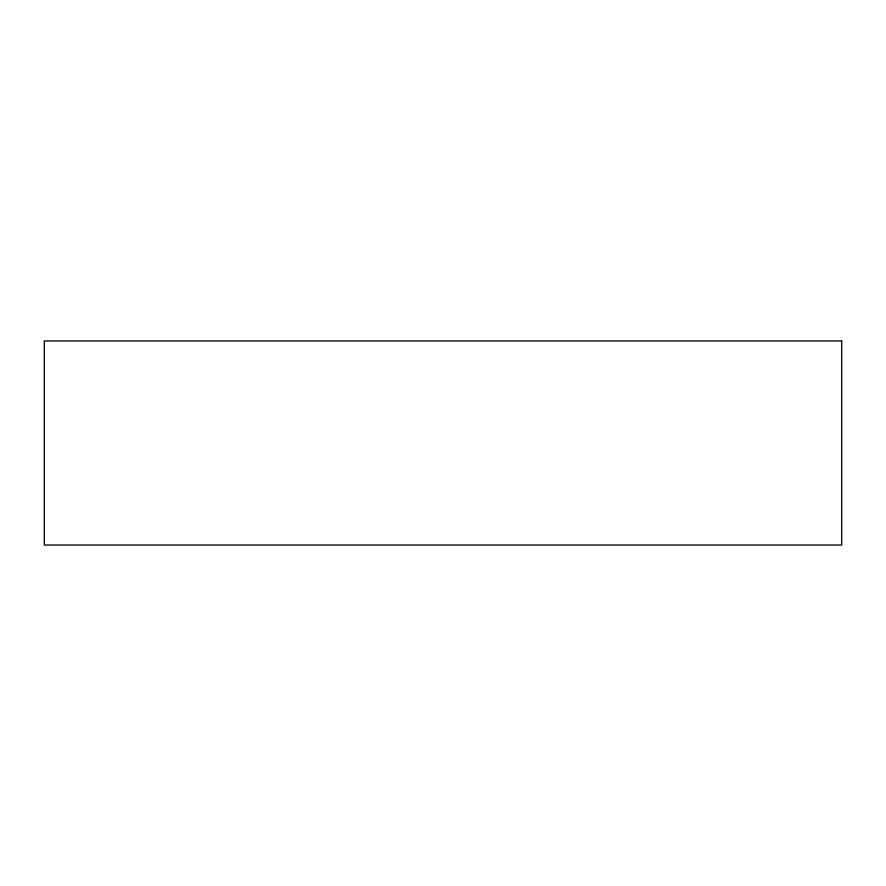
<?xml version="1.0" encoding="UTF-8"?>
<svg xmlns="http://www.w3.org/2000/svg" width="886" height="886" viewBox="0 0 886 886"><rect width="100%" height="100%" fill="white"/><g stroke="black" fill="none" stroke-linecap="round" stroke-linejoin="round"><path stroke-width="1.33" d="M841.7 340.955L44.3 340.955L44.3 545.045L841.7 545.045L841.7 340.955"/></g></svg>
